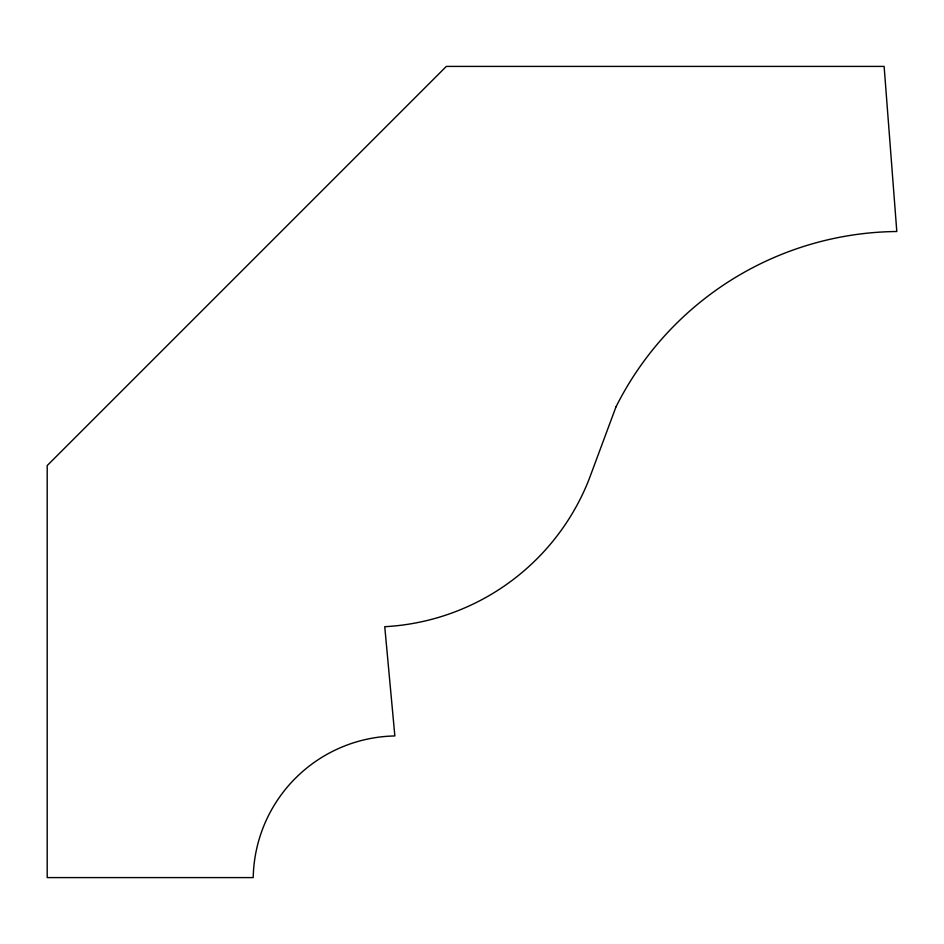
<?xml version="1.0" encoding="UTF-8"?>
<svg xmlns="http://www.w3.org/2000/svg" width="944" height="944" viewBox="0 0 944 944"><rect width="100%" height="100%" fill="white"/><g stroke="black" fill="none" stroke-linecap="round" stroke-linejoin="round"><path stroke-width="1.42" d="M615.995 406.852L589.162 479.056A232.932 232.932 0 0 1 384.751 626.698L394.852 735.954A144.326 144.326 0 0 0 253.216 877.59L47.2 877.59L47.2 465.557L446.347 66.41L884.127 66.41L896.8 231.504A317.644 317.644 0 0 0 615.995 406.852"/></g></svg>
